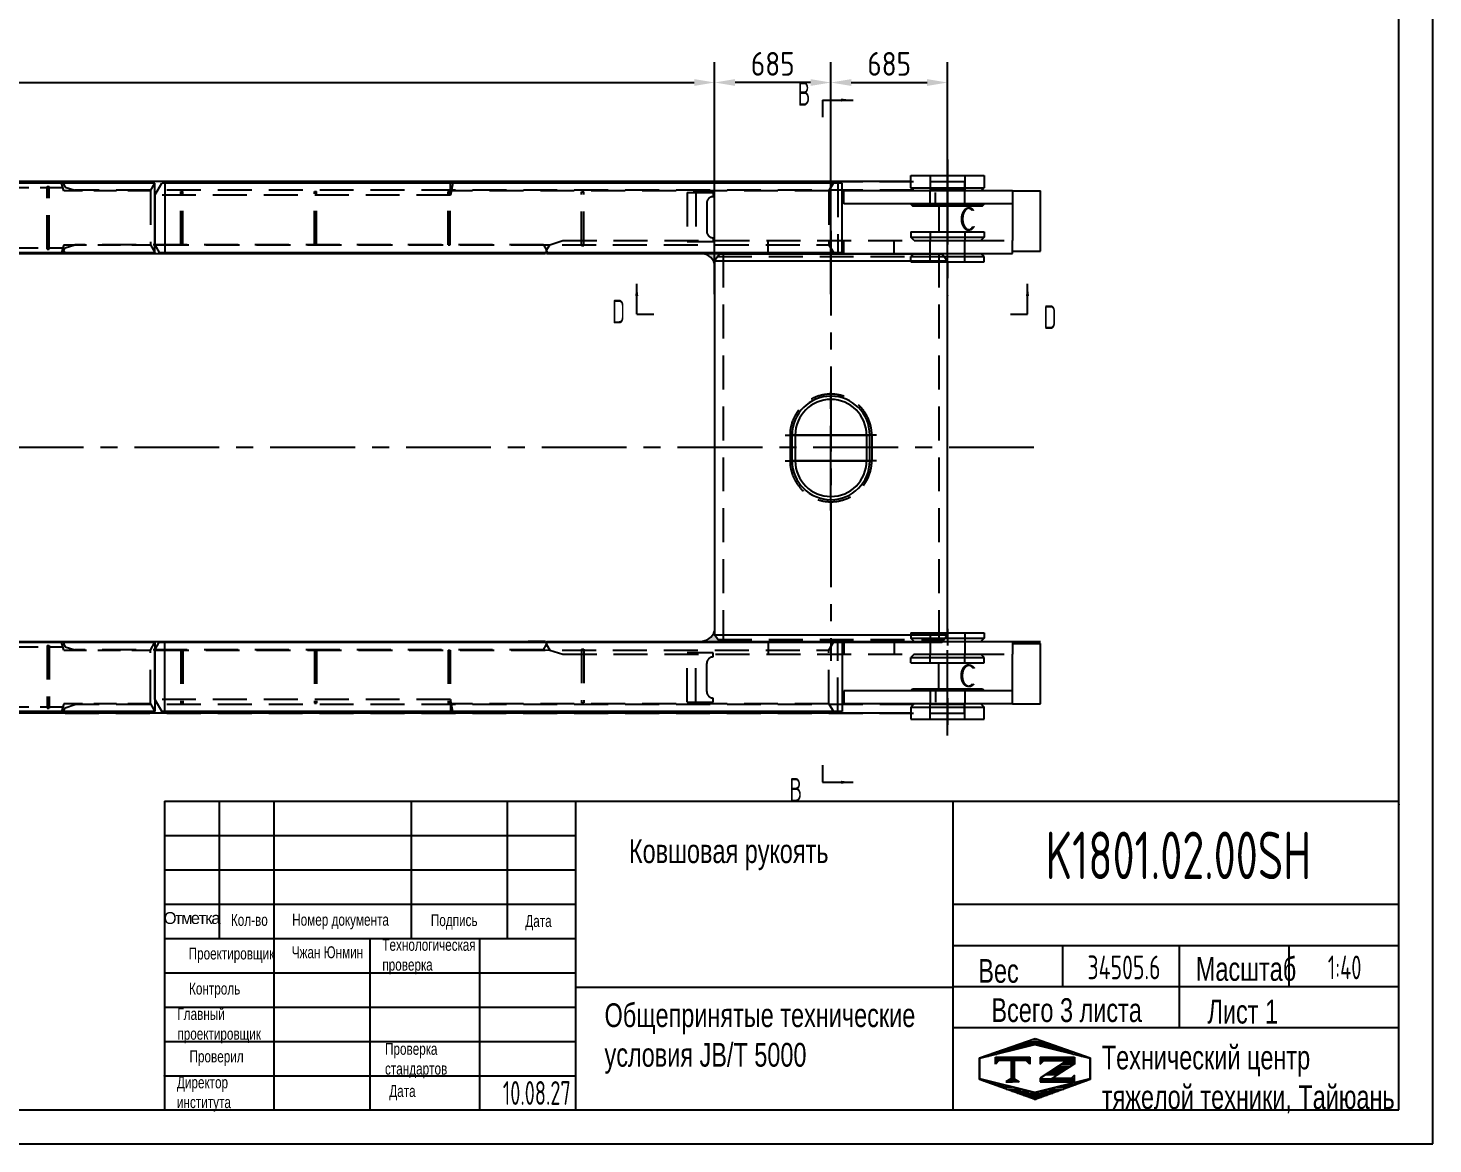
# Model space of a CAD drawing. Header units: millimetres. Extents: x 0 to 16800, y 0 to 11880.
# Drawn here: x 8522 to 16800, y 0 to 6574 of the extents above; entities that cross this region are included whole.
import ezdxf
from ezdxf.enums import TextEntityAlignment as Align

# ---------------------------------------------------------------- set-up
doc = ezdxf.new("R2010")
doc.units = ezdxf.units.MM
doc.header["$LTSCALE"] = 400
doc.linetypes.add('F', pattern=[0.75, 0.5, -0.25])
doc.linetypes.add('G', pattern=[2, 1.25, -0.25, 0.25, -0.25])
for name, color, linetype in [('01', 7, 'Continuous'), ('02', 1, 'Continuous'), ('04', 2, 'F'), ('05', 4, 'G'), ('08', 1, 'Continuous'), ('11', 3, 'Continuous'), ('THICK', 7, 'Continuous')]:
    doc.layers.add(name, color=color, linetype=linetype)
doc.styles.add('HZLIB', font='TXT', dxfattribs={"width": 0.8, "bigfont": 'hztxt.shx'})
doc.styles.get("Standard").update_dxf_attribs({"font": 'isocp', "width": 0.707, "bigfont": 'intecad.shx'})
doc.dimstyles.new('INTE', dxfattribs={"dimscale": 40, "dimtxt": 3.5, "dimasz": 3, "dimexe": 3, "dimexo": 0, "dimgap": 1, "dimtad": 1, "dimdec": 3, "dimdsep": 46, "dimtxsty": 'HZLIB', "dimcen": 0, "dimclrd": 1, "dimclre": 1, "dimclrt": 3, "dimaunit": 1, "dimadec": 0, "dimazin": 0, "dimtfac": 1, "dimtdec": 3, "dimtmove": 0, "dimatfit": 0, "dimfxl": 1, "dimarcsym": 0})

# ---------------------------------------------------------------- blocks, each defined once
blk = doc.blocks.new('A$C758E1DE6')
for p, q in [((0, 19), (7.5, 32)), ((0, 13), (0, 19)), ((0, 13), (7.5, 0)), ((7.5, 32), (65, 50)), ((7.5, 0), (2837.5, 0)), ((2826.5, 50), (65, 50)), ((2837.5, 0), (2736.4, 0)), ((2826.5, 50), (2845, 18)), ((2845, 13), (2837.5, 0)), ((2845, 18), (2845, 13))]:
    blk.add_line(p, q)
blk = doc.blocks.new('A$C08716D51')
for p, q in [((5300.5, 50), (0, 50)), ((0, 50), (0, 0)), ((5300.5, 18), (5243, 0)), ((5308, 37), (5300.5, 50)), ((5308, 31), (5300.5, 18)), ((5308, 37), (5308, 31)), ((0, 0), (5243, 0))]:
    blk.add_line(p, q)
blk = doc.blocks.new('A$C151C324D')
for p, q in [((0, 363), (26.6, 409)), ((0, 71), (0, 363)), ((26.6, 409), (4051, 409)), ((58.9, 0), (58.9, 409)), ((4051, 409), (4051, 0)), ((0, 71), (41, 0)), ((4051, 0), (41, 0)), ((1756, 0), (1743, 0))]:
    blk.add_line(p, q)
at = {"layer": '04', "color": 2, "linetype": 'F'}
for p, q in [((0, 363), (3972, 363)), ((3972, 363), (3998.6, 409)), ((3972, 46), (3972, 363)), ((4025, 0), (4025, 409)), ((1743, 71), (0, 71)), ((1743, 71), (1743, 0)), ((1756, 0), (1743, 71)), ((3972, 46), (1743, 46)), ((3972, 46), (3998.6, 0))]:
    blk.add_line(p, q, dxfattribs=at)
blk = doc.blocks.new('A$C57EA29ED')
at = {"ltscale": 0.666667}
for p, q in [((0, 0), (0, 409)), ((1908, 409), (1908, 0)), ((1908, 0), (0, 0))]:
    blk.add_line(p, q, dxfattribs=at)
at = {"layer": '01', "color": 7, "linetype": 'Continuous', "ltscale": 0.666667}
blk.add_line((0, 409), (1908, 409), dxfattribs=at)
at = {"layer": '04', "color": 2, "linetype": 'F'}
for p, q in [((11, 0), (11, 409)), ((87, 382), (63.5, 409)), ((87, 27), (87, 382)), ((1372, 363), (1359, 409)), ((1882, 363), (1908, 409)), ((1882, 46), (1882, 363)), ((87, 27), (63.5, 0)), ((1372, 46), (1359, 0)), ((1882, 46), (1908, 0))]:
    blk.add_line(p, q, dxfattribs=at)
at = {"layer": '04', "color": 2, "linetype": 'F', "ltscale": 0.666667}
for p, q in [((87, 382), (1366.6, 382)), ((1372, 363), (1882, 363)), ((1366.6, 27), (87, 27)), ((1882, 46), (1372, 46))]:
    blk.add_line(p, q, dxfattribs=at)
blk = doc.blocks.new('A$C2FA12FED')
at = {"layer": '04', "color": 2, "linetype": 'F'}
for p, q in [((0, 12), (369, 12)), ((0, 0), (0, 12)), ((369, 0), (369, 12)), ((0, 0), (369, 0))]:
    blk.add_line(p, q, dxfattribs=at)
blk = doc.blocks.new('DFSDFS')
at = {"ltscale": 0.666667}
for p, q in [((13897.1, 6822.5), (13867.1, 6779.6)), ((15207.1, 6822.5), (15237.1, 6779.6)), ((13897.1, 4533.5), (13867.1, 4576.3)), ((15207.1, 4533.5), (15237.1, 4576.3))]:
    blk.add_line(p, q, dxfattribs=at)
for p, q in [((13897.1, 6822.5), (15207.1, 6822.5)), ((13867.1, 6779.6), (13867.1, 4576.3)), ((13867.1, 6779.6), (15237.1, 6779.6)), ((15237.1, 6779.6), (15237.1, 4576.3)), ((14323.1, 5602), (14323.1, 5754)), ((14342.1, 5754), (14342.1, 5602)), ((14762.1, 5754), (14762.1, 5602)), ((14781.1, 5602), (14781.1, 5754)), ((13867.1, 4576.3), (15237.1, 4576.3)), ((13897.1, 4533.5), (15207.1, 4533.5))]:
    blk.add_line(p, q)
for centre, radius, start, end in [((14552.1, 5754), 229, 0, 180), ((14552.1, 5754), 210, 0, 180), ((14552.1, 5602), 229, 180, 0), ((14552.1, 5602), 210, 180, 0)]:
    blk.add_arc(centre, radius, start, end)
at = {"layer": '04', "color": 2, "linetype": 'F'}
for p, q in [((13885.9, 6806.5), (15218.3, 6806.5)), ((13917.1, 6822.5), (13917.1, 4533.5)), ((15187.1, 6822.5), (15187.1, 4533.5)), ((14311.1, 5754), (14311.1, 5602)), ((14793.1, 5754), (14793.1, 5602)), ((13885.9, 4549.5), (15218.3, 4549.5))]:
    blk.add_line(p, q, dxfattribs=at)
for centre, start, end in [((14552.1, 5754), 0, 180), ((14552.1, 5602), 180, 0)]:
    blk.add_arc(centre, 241, start, end, dxfattribs=at)
at = {"layer": '05', "color": 4, "linetype": 'G'}
for p, q in [((14552.1, 6957.8), (14552.1, 4423.6)), ((14552.1, 5308.9), (14552.1, 6064.5)), ((14283.4, 5754), (14820, 5754)), ((14820.7, 5754), (14284.1, 5754)), ((14283.4, 5602), (14820, 5602)), ((14820.7, 5602), (14284.1, 5602))]:
    blk.add_line(p, q, dxfattribs=at)
blk = doc.blocks.new('A$C2DD57E8F')
for p, q in [((0, 122.6), (432, 122.6)), ((0, 51.6), (0, 122.6)), ((432, 122.6), (432, 51.6)), ((0, 51.6), (432, 51.6)), ((19, 32.6), (0, 51.6)), ((413, 32.6), (19, 32.6)), ((413, 32.6), (432, 51.6))]:
    blk.add_line(p, q)
at = {"layer": '04', "color": 2, "linetype": 'F'}
for p, q in [((114.5, 122.6), (114.5, 32.6)), ((317.5, 122.6), (317.5, 32.6))]:
    blk.add_line(p, q, dxfattribs=at)
at = {"layer": '05', "color": 4, "linetype": 'G'}
blk.add_line((216, 0), (216, 155.9), dxfattribs=at)
blk = doc.blocks.new('A$C6EBE519C')
for p, q in [((25.9, 432), (25.9, 0)), ((27.9, 432), (25.9, 432)), ((27.9, 432), (27.9, 0)), ((37.9, 422), (27.9, 432)), ((37.9, 10), (37.9, 422)), ((27.9, 0), (37.9, 10)), ((25.9, 0), (27.9, 0))]:
    blk.add_line(p, q)
at = {"layer": '04', "color": 2, "linetype": 'F'}
for p, q in [((25.9, 317.5), (37.9, 317.5)), ((25.9, 114.5), (37.9, 114.5))]:
    blk.add_line(p, q, dxfattribs=at)
at = {"layer": '05', "color": 4, "linetype": 'G'}
blk.add_line((0, 216), (63.2, 216), dxfattribs=at)
blk = doc.blocks.new('A$C10347145')
for p, q in [((22.9, 432), (22.9, 0)), ((22.9, 432), (53.9, 432)), ((53.9, 432), (53.9, 0)), ((72.9, 413), (53.9, 432)), ((72.9, 413), (72.9, 19)), ((53.9, 0), (72.9, 19)), ((22.9, 0), (53.9, 0))]:
    blk.add_line(p, q)
at = {"layer": '04', "color": 2, "linetype": 'F'}
for p, q in [((22.9, 317.5), (72.9, 317.5)), ((22.9, 114.5), (72.9, 114.5))]:
    blk.add_line(p, q, dxfattribs=at)
at = {"layer": '05', "color": 4, "linetype": 'G'}
blk.add_line((0, 216), (96.4, 216), dxfattribs=at)
blk = doc.blocks.new('*D93')
at = {"layer": '08', "color": 1, "lineweight": -2}
for p, q in [((13252.8, 5006.8), (13252.8, 6373.8)), ((13939.8, 5006.8), (13939.8, 6373.8)), ((13372.8, 6253.8), (13819.8, 6253.8))]:
    blk.add_line(p, q, dxfattribs=at)
at = {"layer": '08', "color": 1}
for points in [[(13372.8, 6273.8), (13372.8, 6233.8), (13252.8, 6253.8)], [(13819.8, 6273.8), (13819.8, 6233.8), (13939.8, 6253.8)]]:
    blk.add_solid(points, dxfattribs=at)
at = {"layer": 'Defpoints', "color": 0}
for p in [(13939.8, 6253.8), (13252.8, 5006.8), (13939.8, 5006.8)]:
    blk.add_point(p, dxfattribs=at)
at = {"layer": '08', "color": 3, "insert": (13596.3, 6363.8), "char_height": 140, "attachment_point": 5, "style": 'HZLIB'}
blk.add_mtext('685', dxfattribs=at)
blk = doc.blocks.new('*D94')
at = {"layer": '08', "color": 1, "lineweight": -2}
for p, q in [((12567.8, 5006.8), (12567.8, 6373.8)), ((13252.8, 5006.8), (13252.8, 6373.8)), ((13132.8, 6253.8), (12687.8, 6253.8))]:
    blk.add_line(p, q, dxfattribs=at)
at = {"layer": '08', "color": 1}
for points in [[(12687.8, 6273.8), (12687.8, 6233.8), (12567.8, 6253.8)], [(13132.8, 6273.8), (13132.8, 6233.8), (13252.8, 6253.8)]]:
    blk.add_solid(points, dxfattribs=at)
at = {"layer": 'Defpoints', "color": 0}
for p in [(12567.8, 6253.8), (12567.8, 5006.8), (13252.8, 5006.8)]:
    blk.add_point(p, dxfattribs=at)
at = {"layer": '08', "color": 3, "insert": (12910.3, 6363.8), "char_height": 140, "attachment_point": 5, "style": 'HZLIB'}
blk.add_mtext('685', dxfattribs=at)
blk = doc.blocks.new('*D95')
at = {"layer": '08', "color": 1, "lineweight": -2}
for p, q in [((2636.8, 5666.1), (2636.8, 6373.8)), ((12567.8, 5685), (12567.8, 6373.8)), ((2756.8, 6253.8), (12447.8, 6253.8))]:
    blk.add_line(p, q, dxfattribs=at)
at = {"layer": '08', "color": 1}
for points in [[(2756.8, 6273.8), (2756.8, 6233.8), (2636.8, 6253.8)], [(12447.8, 6273.8), (12447.8, 6233.8), (12567.8, 6253.8)]]:
    blk.add_solid(points, dxfattribs=at)
at = {"layer": 'Defpoints', "color": 0}
for p in [(12567.8, 6253.8), (2636.8, 5666.1), (12567.8, 5685)]:
    blk.add_point(p, dxfattribs=at)
at = {"layer": '08', "color": 3, "insert": (7602.3, 6363.8), "char_height": 140, "attachment_point": 5, "style": 'HZLIB'}
blk.add_mtext('9932', dxfattribs=at)
blk = doc.blocks.new('*U112')
at = {"layer": '01'}
for points in [[(415, 5), (415, 292)], [(25, 5), (415, 5)]]:
    blk.add_lwpolyline(points, dxfattribs=at)
at = {"layer": '02'}
for points in [[(420, 0), (420, 297)], [(0, 0), (420, 0)]]:
    blk.add_lwpolyline(points, dxfattribs=at)
blk = doc.blocks.new('*X116')
at = {"color": 0}
for p, q in [((127.06, 7.8), (132.06, 7.8)), ((127.06, 7.5), (132.06, 7.5)), ((127.06, 7.2), (127.32, 7.2)), ((129.23, 6.3), (131.04, 6.3)), ((129.7, 6.6), (131.51, 6.6)), ((130.16, 6.9), (131.98, 6.9)), ((130.62, 7.2), (132.06, 7.2)), ((127.84, 5.4), (129.64, 5.4)), ((128.3, 5.7), (130.1, 5.7)), ((128.77, 6), (130.57, 6))]:
    blk.add_line(p, q, dxfattribs=at)
blk = doc.blocks.new('*X117')
at = {"color": 0}
for p, q in [((127.06, 4.8), (132.06, 4.8)), ((127.06, 4.5), (132.06, 4.5)), ((131.84, 5.1), (132.06, 5.1))]:
    blk.add_line(p, q, dxfattribs=at)
blk = doc.blocks.new('*X115')
at = {"color": 0}
for p, q in [((122.34, 4.5), (123.72, 4.5)), ((122.82, 4.8), (123.24, 4.8))]:
    blk.add_line(p, q, dxfattribs=at)
blk = doc.blocks.new('*X114')
at = {"color": 0}
for p, q in [((120.53, 7.8), (125.53, 7.8)), ((120.53, 7.5), (125.53, 7.5)), ((120.53, 7.2), (120.79, 7.2)), ((125.27, 7.2), (125.53, 7.2))]:
    blk.add_line(p, q, dxfattribs=at)
blk = doc.blocks.new('*X113')
at = {"color": 0}
for p, q in [((125.83, 10.5), (126.82, 10.5)), ((119.8, 8.4), (120.72, 8.4)), ((120.66, 8.7), (121.92, 8.7)), ((121.52, 9), (123.12, 9)), ((122.38, 9.3), (124.32, 9.3)), ((123.24, 9.6), (125.52, 9.6)), ((124.1, 9.9), (128.52, 9.9)), ((124.97, 10.2), (127.67, 10.2)), ((127.02, 9.6), (129.37, 9.6)), ((128.22, 9.3), (130.22, 9.3)), ((129.42, 9), (131.07, 9)), ((130.62, 8.7), (131.92, 8.7)), ((131.82, 8.4), (132.77, 8.4)), ((118.22, 7.8), (118.32, 7.8)), ((118.22, 7.5), (118.27, 7.5)), ((118.22, 7.2), (118.27, 7.2)), ((118.22, 6.9), (118.27, 6.9)), ((118.22, 6.6), (118.27, 6.6)), ((118.22, 6.3), (118.27, 6.3)), ((118.94, 8.1), (119.52, 8.1)), ((133.02, 8.1), (133.62, 8.1)), ((134.22, 7.8), (134.32, 7.8)), ((134.27, 7.5), (134.32, 7.5)), ((134.27, 7.2), (134.32, 7.2)), ((134.27, 6.9), (134.32, 6.9)), ((134.27, 6.6), (134.32, 6.6)), ((134.27, 6.3), (134.32, 6.3)), ((118.22, 6), (118.27, 6)), ((118.22, 5.7), (118.27, 5.7)), ((118.22, 5.4), (118.27, 5.4)), ((118.22, 5.1), (118.27, 5.1)), ((118.22, 4.8), (118.27, 4.8)), ((118.79, 4.5), (119.42, 4.5)), ((119.61, 4.2), (120.62, 4.2)), ((131.92, 4.2), (132.95, 4.2)), ((133.12, 4.5), (133.76, 4.5)), ((134.27, 6), (134.32, 6)), ((134.27, 5.7), (134.32, 5.7)), ((134.27, 5.4), (134.32, 5.4)), ((134.27, 5.1), (134.32, 5.1)), ((134.27, 4.8), (134.32, 4.8)), ((120.43, 3.9), (121.82, 3.9)), ((121.26, 3.6), (123.02, 3.6)), ((122.08, 3.3), (124.22, 3.3)), ((122.91, 3), (125.42, 3)), ((123.73, 2.7), (128.89, 2.7)), ((124.55, 2.4), (128.07, 2.4)), ((125.38, 2.1), (127.26, 2.1)), ((127.12, 3), (129.7, 3)), ((128.32, 3.3), (130.51, 3.3)), ((129.52, 3.6), (131.32, 3.6)), ((130.72, 3.9), (132.14, 3.9)), ((126.2, 1.8), (126.45, 1.8))]:
    blk.add_line(p, q, dxfattribs=at)

msp = doc.modelspace()

# ---------------------------------------------------------------- hatches: boundary and pattern name
for points in [[(12567.8005, 5205.7675), (12567.8005, 5186.9028, 0.317913983), (12483.5996, 5247.1119), (12596.7502, 5247.1119)], [(12483.5996, 2961.1119), (12596.7502, 2961.1119), (12562.7803, 3009.6259, -0.279214059)]]:
    msp.add_hatch(color=256).paths.add_polyline_path(points)

# ---------------------------------------------------------------- linework, layer by layer
for p, q in [((8765.5911, 5670.1119), (2636.8005, 5666.1119)), ((14324.8005, 5615.1119), (14487.1182, 5615.1119)), ((14487.1182, 5260.1119), (14487.1182, 5615.1119)), ((14323.8005, 5247.1119), (14323.8005, 5323.1119)), ((14323.8005, 5260.1119), (14487.1182, 5260.1119)), ((14323.8005, 2961.1119), (14323.8005, 2885.1119)), ((14323.8005, 2948.1119), (14487.1182, 2948.1119)), ((14487.1182, 2593.1119), (14487.1182, 2948.1119)), ((14323.8005, 2593.1119), (14487.1182, 2593.1119)), ((8765.5911, 2538.1119), (2636.8005, 2542.1119))]:
    msp.add_line(p, q)
for centre, start, end in [((12483.1384, 5157.4859), 19.16039867, 90.29484898), ((12483.1384, 3050.7379), 269.70515102, 340.83960133)]:
    msp.add_arc(centre, 89.6272, start, end)
at = {"layer": '01'}
for p, q in [((13204.2756, 6150.3371), (13204.2756, 6050.3371)), ((12108.8467, 4888.5511), (12208.8467, 4888.5511)), ((14311.2181, 4888.5511), (14411.2181, 4888.5511)), ((13204.2756, 2230.7979), (13204.2756, 2130.7979))]:
    msp.add_line(p, q, dxfattribs=at)
at = {"layer": '01', "color": 7, "linetype": 'Continuous'}
for p, q in [((8740.1595, 5670.1119), (8737.8501, 5666.1119)), ((13723.8005, 5670.1119), (8740.1595, 5670.1119)), ((14323.8005, 5615.1119), (13329.8005, 5615.1119)), ((14323.8005, 5615.1119), (14323.8005, 5539.1119)), ((14323.8005, 5539.1119), (13329.8005, 5539.1119)), ((13888.614, 5527.1119), (13888.614, 5373.1119)), ((14323.8005, 5539.1119), (14323.8005, 5323.1119)), ((13329.8005, 5247.1119), (13329.8005, 5323.1119)), ((7360.8005, 5247.1119), (8740.3061, 5247.1119)), ((8740.3061, 5247.1119), (11570.295, 5247.1119)), ((11577.8005, 5247.1119), (14323.8005, 5247.1119)), ((7360.8005, 2961.1119), (8740.3061, 2961.1119)), ((8740.3061, 2961.1119), (11570.295, 2961.1119)), ((11577.8005, 2961.1119), (14323.8005, 2961.1119)), ((13329.8005, 2961.1119), (13329.8005, 2885.1119)), ((13888.614, 2681.1119), (13888.614, 2835.1119)), ((14323.8005, 2669.1119), (14323.8005, 2885.1119)), ((14323.8005, 2669.1119), (13329.8005, 2669.1119)), ((14323.8005, 2593.1119), (14323.8005, 2669.1119)), ((14323.8005, 2593.1119), (13329.8005, 2593.1119)), ((8740.1595, 2538.1119), (8737.8501, 2542.1119)), ((13723.8005, 2538.1119), (8740.1595, 2538.1119))]:
    msp.add_line(p, q, dxfattribs=at)
at = {"layer": '01'}
msp.add_point((16600, 2000), dxfattribs=at)
at = {"layer": '02'}
for p, q in [((13204.2756, 6150.3371), (13384.2756, 6150.3371)), ((14323.8005, 5615.1119), (14487.1182, 5615.1119)), ((12108.8467, 4888.5511), (12108.8467, 5068.5511)), ((14411.2181, 4888.5511), (14411.2181, 5068.5511)), ((14323.8005, 2961.1119), (14487.1182, 2961.1119)), ((14323.8005, 2593.1119), (14487.1182, 2593.1119)), ((13204.2756, 2130.7979), (13384.2756, 2130.7979))]:
    msp.add_line(p, q, dxfattribs=at)
for points in [[(13384.2756, 6150.3371, 0, 18, 0), (13312.2756, 6150.3371, 0, 0, 0)], [(12108.8467, 5068.5511, 0, 18, 0), (12108.8467, 4996.5511, 0, 0, 0)], [(14411.2181, 5068.5511, 0, 18, 0), (14411.2181, 4996.5511, 0, 0, 0)], [(13384.2756, 2130.7979, 0, 18, 0), (13312.2756, 2130.7979, 0, 0, 0)]]:
    msp.add_lwpolyline(points, format="xyseb", dxfattribs=at)
at = {"layer": '04', "color": 2, "linetype": 'F'}
for p, q in [((9422.0005, 5298.1119), (9422.0005, 5611.1119)), ((9422.0005, 5611.1119), (9434.0005, 5611.1119)), ((9434.0005, 5298.1119), (9434.0005, 5611.1119)), ((10209.4005, 5298.1119), (10209.4005, 5611.1119)), ((10209.4005, 5611.1119), (10221.4005, 5611.1119)), ((10221.4005, 5298.1119), (10221.4005, 5611.1119)), ((10996.8005, 5298.1119), (10996.8005, 5611.1119)), ((10996.8005, 5611.1119), (11008.8005, 5611.1119)), ((11008.8005, 5298.1119), (11008.8005, 5611.1119)), ((11784.2005, 5293.1119), (11784.2005, 5610.1119)), ((11784.2005, 5610.1119), (11796.2005, 5610.1119)), ((11796.2005, 5293.1119), (11796.2005, 5610.1119)), ((12406.3193, 5606.1119), (12559.3193, 5606.1119)), ((12406.3193, 5606.1119), (12406.3193, 5314.1119)), ((12456.3193, 5606.1119), (12456.3193, 5314.1119)), ((12559.3193, 5606.1119), (12559.3193, 5581.1119)), ((12521.3193, 5543.1119), (12521.3193, 5377.1119)), ((9422.0005, 5298.1119), (9434.0005, 5298.1119)), ((10209.4005, 5298.1119), (10221.4005, 5298.1119)), ((10996.8005, 5298.1119), (11008.8005, 5298.1119)), ((11577.8005, 5266.1119), (11596.2757, 5298.1119)), ((11596.2757, 5298.1119), (11672.8005, 5323.1119)), ((11672.8005, 5323.1119), (14323.8005, 5323.1119)), ((11672.8005, 5323.1119), (11749.082, 5323.1119)), ((12559.3193, 5314.1119), (12406.3193, 5314.1119)), ((12559.3193, 5339.1119), (12559.3193, 5314.1119)), ((11577.8005, 5260.1119), (11577.8005, 5266.1119)), ((11577.8005, 5260.1119), (11585.3061, 5247.1119)), ((11585.3061, 5247.1119), (11749.082, 5247.1119)), ((11784.2005, 5293.1119), (11796.2005, 5293.1119)), ((9422.0005, 2910.1119), (9422.0005, 2597.1119)), ((9422.0005, 2910.1119), (9434.0005, 2910.1119)), ((9434.0005, 2910.1119), (9434.0005, 2597.1119)), ((10209.4005, 2910.1119), (10209.4005, 2597.1119)), ((10209.4005, 2910.1119), (10221.4005, 2910.1119)), ((10221.4005, 2910.1119), (10221.4005, 2597.1119)), ((10996.8005, 2910.1119), (10996.8005, 2597.1119)), ((10996.8005, 2910.1119), (11008.8005, 2910.1119)), ((11008.8005, 2910.1119), (11008.8005, 2597.1119)), ((11577.8005, 2948.1119), (11585.3061, 2961.1119)), ((11577.8005, 2948.1119), (11577.8005, 2942.1119)), ((11577.8005, 2942.1119), (11596.2757, 2910.1119)), ((11585.3061, 2961.1119), (11749.082, 2961.1119)), ((11596.2757, 2910.1119), (11672.8005, 2885.1119)), ((11784.2005, 2915.1119), (11784.2005, 2598.1119)), ((11784.2005, 2915.1119), (11796.2005, 2915.1119)), ((11796.2005, 2915.1119), (11796.2005, 2598.1119)), ((11672.8005, 2885.1119), (14323.8005, 2885.1119)), ((11672.8005, 2885.1119), (11749.082, 2885.1119)), ((12559.3193, 2894.1119), (12406.3193, 2894.1119)), ((12406.3193, 2602.1119), (12406.3193, 2894.1119)), ((12456.3193, 2602.1119), (12456.3193, 2894.1119)), ((12521.3193, 2665.1119), (12521.3193, 2831.1119)), ((12559.3193, 2869.1119), (12559.3193, 2894.1119)), ((9422.0005, 2597.1119), (9434.0005, 2597.1119)), ((10209.4005, 2597.1119), (10221.4005, 2597.1119)), ((10996.8005, 2597.1119), (11008.8005, 2597.1119)), ((11784.2005, 2598.1119), (11796.2005, 2598.1119)), ((12406.3193, 2602.1119), (12559.3193, 2602.1119)), ((12559.3193, 2602.1119), (12559.3193, 2627.1119))]:
    msp.add_line(p, q, dxfattribs=at)
at = {"layer": '04'}
for p, q in [((13329.8005, 5539.1119), (13329.8005, 5615.1119)), ((13838.3005, 5539.1119), (13838.3005, 5615.1119)), ((13869.8005, 5539.1119), (13869.8005, 5606.1119)), ((14041.3005, 5539.1119), (14041.3005, 5615.1119)), ((13939.8005, 5527.1119), (13939.8005, 5373.1119)), ((11559.3253, 5297.1119), (11596.2757, 5298.1119)), ((12882.8005, 5247.1119), (12882.8005, 5323.1119)), ((13625.8005, 5247.1119), (13625.8005, 5323.1119)), ((13838.3005, 5247.1119), (13838.3005, 5323.1119)), ((14041.3005, 5247.1119), (14041.3005, 5323.1119)), ((12567.8005, 4994.4621), (12567.8005, 4124.9634)), ((11559.3253, 2911.1119), (11596.2757, 2910.1119)), ((12882.8005, 2961.1119), (12882.8005, 2885.1119)), ((13625.8005, 2961.1119), (13625.8005, 2885.1119)), ((13838.3005, 2961.1119), (13838.3005, 2885.1119)), ((14041.3005, 2961.1119), (14041.3005, 2885.1119)), ((13939.8005, 2681.1119), (13939.8005, 2835.1119)), ((13329.8005, 2669.1119), (13329.8005, 2593.1119)), ((13838.3005, 2669.1119), (13838.3005, 2593.1119)), ((13869.8005, 2669.1119), (13869.8005, 2602.1119)), ((14041.3005, 2669.1119), (14041.3005, 2593.1119))]:
    msp.add_line(p, q, dxfattribs=at)
at = {"layer": '04', "color": 2, "linetype": 'F'}
for centre, start, end in [((12559.3193, 5543.1119), 90, 180), ((12559.3193, 5377.1119), 180, 270), ((12559.3193, 2831.1119), 90, 180), ((12559.3193, 2665.1119), 180, 270)]:
    msp.add_arc(centre, 38, start, end, dxfattribs=at)
at = {"layer": '04', "color": 2, "linetype": 'F', "extrusion": (0, 0, -1)}
for centre in [(14061.5101, 5449.1793), (14068.6246, 5450.1119)]:
    msp.add_ellipse(centre, major_axis=(0, 63.5), ratio=0.627584945, dxfattribs=at)
at = {"layer": '04', "color": 2, "linetype": 'F'}
for centre in [(14061.5101, 2759.0445), (14068.6246, 2758.1119)]:
    msp.add_ellipse(centre, major_axis=(0, -63.5), ratio=0.627584945, dxfattribs=at)
at = {"layer": '05', "color": 4, "linetype": 'G'}
for p, q in [((13939.8005, 5801.1689), (13939.8005, 4999.4621)), ((14449.2373, 4104.1119), (3398.2534, 4104.1119)), ((13939.8005, 2407.0549), (13939.8005, 3208.7617))]:
    msp.add_line(p, q, dxfattribs=at)
at = {"layer": '08', "color": 1}
msp.add_line((12482.6772, 5247.1119), (12335.3058, 5247.1119), dxfattribs=at)
at = {"layer": 'THICK'}
for p, q in [((9326.0613, 2018.4847), (9326.0613, 200)), ((9326.0613, 2018.4847), (16600, 2018.4847)), ((9649.2429, 2017.6076), (9649.2429, 2018.4847)), ((9649.3475, 1210.2693), (9649.3475, 2018.4847)), ((9972.6337, 200), (9972.6337, 2018.4847)), ((10780.8491, 1210.2693), (10780.8491, 2018.4847)), ((11346.5998, 1210.2693), (11346.5998, 2018.4847)), ((11750.7076, 200), (11750.7076, 2018.4847)), ((13973.2999, 200), (13973.2999, 2018.4847)), ((16600, 200), (16600, 2018.4847)), ((9326.0613, 1412.3231), (11750.7076, 1412.3231)), ((13973.2999, 1412.3231), (16600, 1412.3231)), ((9326.0613, 1210.2693), (11750.7076, 1210.2693)), ((10538.3844, 200), (10538.3844, 1210.2693)), ((11184.9568, 200), (11184.9568, 1210.2693)), ((13973.2999, 1169.8585), (16600, 1169.8585)), ((14619.8723, 927.3939), (14619.8723, 1169.8585)), ((15306.8553, 684.9292), (15306.8553, 1169.8585)), ((15953.4277, 927.3939), (15953.4277, 1169.8585)), ((11750.7076, 923.8909), (13973.2999, 923.8909)), ((13973.2999, 927.3939), (16600, 927.3939)), ((13973.2999, 684.9292), (16600, 684.9292)), ((9326.0613, 200), (16600, 200))]:
    msp.add_line(p, q, dxfattribs=at)
at = {"layer": 'THICK', "color": 3}
for p, q in [((9326.0613, 1816.4308), (11750.7076, 1816.4308)), ((9326.0613, 1614.377), (11750.7076, 1614.377)), ((9326.0613, 1008.2154), (11750.7076, 1008.2154)), ((9326.0613, 806.1616), (11750.7076, 806.1616)), ((9326.0613, 604.1077), (11750.7076, 604.1077)), ((14128.9653, 507.3678), (14456.4962, 621.4466)), ((14131.0921, 504.7987), (14454.3783, 585.6202)), ((14454.3783, 585.6202), (14777.6644, 504.7987)), ((14456.4962, 621.4466), (14779.7735, 507.3678)), ((14128.9653, 380.3255), (14128.9653, 507.3678)), ((14131.0921, 383.5664), (14131.0921, 504.7987)), ((14222.3794, 470.7246), (14222.3794, 511.1353)), ((14222.3794, 511.1353), (14424.4332, 511.1353)), ((14424.4332, 511.1353), (14424.4332, 470.7246)), ((14486.305, 511.1353), (14486.305, 470.7246)), ((14486.305, 511.1353), (14688.3589, 511.1353)), ((14688.3589, 511.1353), (14688.3589, 470.7246)), ((14777.6644, 504.7987), (14777.6644, 383.5664)), ((14779.7735, 507.3678), (14779.7735, 380.3255)), ((14242.5848, 490.9299), (14222.3794, 470.7246)), ((14404.2279, 490.9299), (14242.5848, 490.9299)), ((14314.5639, 491.1229), (14314.5639, 380.285)), ((14323.4036, 491.1229), (14323.4036, 380.285)), ((14333.506, 491.1229), (14333.506, 380.285)), ((14424.4332, 470.7246), (14404.2279, 490.9299)), ((14486.305, 470.7246), (14506.5104, 490.9299)), ((14645.4181, 490.9299), (14486.305, 387.9821)), ((14506.5104, 490.9299), (14645.4181, 490.9299)), ((14688.3533, 471.1105), (14584.8385, 404.861)), ((9326.0613, 402.0539), (11750.7076, 402.0539)), ((14456.4962, 261.0613), (14128.9653, 380.3255)), ((14454.3783, 302.7448), (14131.0921, 383.5664)), ((14323.4036, 389.5215), (14284.2567, 364.8908)), ((14284.2567, 364.8908), (14323.4036, 364.8908)), ((14323.4036, 389.5215), (14362.5504, 364.8908)), ((14362.5504, 364.8908), (14323.4036, 364.8908)), ((14777.6644, 383.5664), (14454.3783, 302.7448)), ((14779.7735, 380.3255), (14456.4962, 261.0613)), ((14486.305, 387.9821), (14486.305, 364.8908)), ((14486.305, 364.8908), (14688.3533, 364.8908)), ((14584.8385, 404.861), (14553.956, 385.0962)), ((14668.1479, 385.0962), (14553.956, 385.0962)), ((14688.3533, 405.3016), (14668.1479, 385.0962)), ((14688.3533, 364.8908), (14688.3533, 405.3016))]:
    msp.add_line(p, q, dxfattribs=at)
for p in [(9326.0613, 402.0539), (9326.0613, 200)]:
    msp.add_point(p, dxfattribs=at)

# ---------------------------------------------------------------- block references
at = {"xscale": 40, "yscale": 40, "zscale": 40}
msp.add_blockref('*U112', (0, 0), dxfattribs=at)
for name, p in [('A$C2DD57E8F', (13723.8005, 5582.5358)), ('A$C151C324D', (9268.8005, 2547.1119))]:
    msp.add_blockref(name, p)
at = {"xscale": -1}
for name, p, rotation in [('A$C2FA12FED', (8634.6005, 5272.1119), 270), ('A$C151C324D', (9268.8005, 5661.1119), 180), ('A$C10347145', (14155.8005, 5395.9828), 90), ('A$C10347145', (14155.8005, 3033.9828), 90), ('A$C2DD57E8F', (13723.8005, 2625.6879), 180)]:
    msp.add_blockref(name, p, dxfattribs=dict(at, rotation=rotation))
for name, p, rotation in [('A$C10347145', (14155.8005, 5174.241), 90), ('A$C2FA12FED', (8634.6005, 2936.1119), 270), ('A$C10347145', (14155.8005, 2812.241), 90)]:
    msp.add_blockref(name, p, dxfattribs=dict(rotation=rotation))
at = {"layer": '01', "color": 7, "linetype": 'Continuous', "xscale": -1}
for name, p, rotation in [('A$C57EA29ED', (7360.8005, 5661.1119), 180), ('A$C6EBE519C', (13723.8005, 2643.1807), 270)]:
    msp.add_blockref(name, p, dxfattribs=dict(at, rotation=rotation))
at = {"layer": '01', "color": 7, "linetype": 'Continuous', "rotation": 270}
msp.add_blockref('A$C6EBE519C', (13723.8005, 5565.0431), dxfattribs=at)
at = {"layer": '01', "color": 7, "linetype": 'Continuous'}
for name, p in [('DFSDFS', (-1299.2571, -1577.3684)), ('A$C57EA29ED', (7360.8005, 2547.1119))]:
    msp.add_blockref(name, p, dxfattribs=at)
at = {"layer": '04', "color": 2, "linetype": 'F', "xscale": -1}
msp.add_blockref('A$C08716D51', (14040.6539, 5620.1119), dxfattribs=at)
at = {"layer": '04'}
msp.add_blockref('A$C758E1DE6', (8732.8005, 5247.1119), dxfattribs=at)
at = {"layer": '04', "xscale": -1, "rotation": 180}
msp.add_blockref('A$C758E1DE6', (8732.8005, 2961.1119), dxfattribs=at)
at = {"layer": '04', "color": 2, "linetype": 'F', "rotation": 180}
msp.add_blockref('A$C08716D51', (14040.6539, 2588.1119), dxfattribs=at)
at = {"layer": 'THICK', "color": 3, "xscale": 40.4107704000005, "yscale": 40.41077039999982, "zscale": 40.41077040000001}
for name in ['*X113', '*X114', '*X116', '*X115', '*X117']:
    msp.add_blockref(name, (9351.6193, 190.1266), dxfattribs=at)

# ---------------------------------------------------------------- texts
at = {"attachment_point": 1}
for s, insert, char_height in [('{\\fArial|b0|i0|c204|p34;\\C3;Ковшовая рукоять}', (12062.8004, 1794.7467), 140), ('{\\fArial|b0|i0|c204|p34;Кол-во}', (9717.6102, 1354.6216), 70), ('{\\fArial|b0|i0|c204|p34;Номер документа}', (10078.6588, 1355.5983), 70), ('{\\fArial|b0|i0|c204|p34;Подпись}', (10895.7099, 1353.0472), 70), ('{\\fArial|b0|i0|c204|p34;\\C3;Чжан Юнмин}', (10076.1055, 1164.2676), 70), ('{\\fArial|b0|i0|c204|p34;Технологическая\\Pпроверка}', (10609.7419, 1207.6359), 70), ('{\\fArial|b0|i0|c204|p34;Проектировщик}', (9468.4236, 1156.6144), 70), ('{\\fArial|b0|i0|c204|p34;Вес}', (14121.3785, 1089.5592), 140), ('{\\fArial|b0|i0|c204|p34;Масштаб}', (15403.2039, 1100.8375), 140), ('{\\fArial|b0|i0|c204|p34;Контроль}', (9470.9769, 949.9773), 70), ('{\\fArial|b0|i0|c204|p34;Общепринятые технические\\Pусловия \\fArial|b0|i0|c0|p34;JB/T 5000}', (11919.0266, 828.3787), 140), ('{\\fArial|b0|i0|c204|p34;Всего 3 листа}', (14198.6438, 858.3035), 140), ('{\\fArial|b0|i0|c204|p34;Лист 1}', (15471.9051, 849.1513), 140), ('{\\fArial|b0|i0|c204|p34;Главный\\Pпроектировщик}', (9402.077, 800.5548), 70), ('{\\fArial|b0|i0|c204|p34;Проверка\\Pстандартов}', (10625.4889, 594.8979), 70), ('{\\fArial|b0|i0|c204|p34;Технический центр\\Pтяжелой техники, Тайюань}', (14849.0147, 579.1606), 140), ('{\\fArial|b0|i0|c204|p34;Проверил}', (9473.569, 550.5494), 70), ('{\\fArial|b0|i0|c204|p34;Директор\\Pинститута}', (9399.5237, 397.4848), 70), ('{\\fArial|b0|i0|c204|p34;Дата}', (10650.6333, 346.4633), 70)]:
    msp.add_mtext(s, dxfattribs=dict(at, insert=insert, char_height=char_height))
at = {"char_height": 70, "attachment_point": 1}
for s, insert, width in [('{\\fArial|b0|i0|c204|p34;\\W1;\\T0.75;Отметка}', (9321.4406, 1365.7971), 61.475477), ('{\\fArial|b0|i0|c204|p34;Дата}', (11452.3261, 1347.945), 2.553205)]:
    msp.add_mtext(s, dxfattribs=dict(at, insert=insert, width=width))
at = {"layer": '11', "width": 0.707}
for s, p in [('B', (13056.4822, 6075.7503)), ('D', (11963.2015, 4792.2423)), ('D', (14505.7671, 4759.4534)), ('B', (13008.0806, 1974.0854))]:
    msp.add_text(s, height=140, dxfattribs=at).set_placement(p, align=Align.BOTTOM_LEFT)
at = {"layer": '11'}
for s, height, width, p, p2 in [('K1801.02.00SH', 280, 0.693834, (14517.5631, 1560), (16082.4369, 1560)), ('34505.6', 140, 0.683431, (14764.738, 970), (15195.262, 970)), ('1:40', 140, 0.657692, (16180.981, 970), (16379.019, 970)), ('10.08.27', 140, 0.642055, (11320, 230), (11720, 230))]:
    msp.add_text(s, height=height, dxfattribs=dict(at, width=width)).set_placement(p, p2, align=Align.FIT)

# ---------------------------------------------------------------- dimensions: what is measured, and where the dimension line sits
at = {"layer": '08'}
for base, p1, p2, text, picture, middle in [((12567.8005, 6253.7687), (2636.8005, 5666.1119), (12567.8005, 5685.0034), '9932', '*D95', (7602.3005, 6363.7687)), ((13939.8005, 6253.7687), (13252.8005, 5006.8116), (13939.8005, 5006.8116), '685', '*D93', (13596.3005, 6363.7687))]:
    dim = msp.add_linear_dim(base=base, p1=p1, p2=p2, text=text, dimstyle='INTE', dxfattribs=at)
    dim.commit()
    dim.dimension.update_dxf_attribs({"geometry": picture, "text_midpoint": middle})
dim = msp.add_linear_dim(base=(12567.8005, 6253.7687), p1=(13252.8005, 5006.8116), p2=(12567.8005, 5006.8116), angle=180, text='685', dimstyle='INTE', dxfattribs=at)
dim.commit()
dim.dimension.update_dxf_attribs({"geometry": '*D94', "text_midpoint": (12910.3005, 6363.7687)})

doc.saveas('drawing.dxf')
